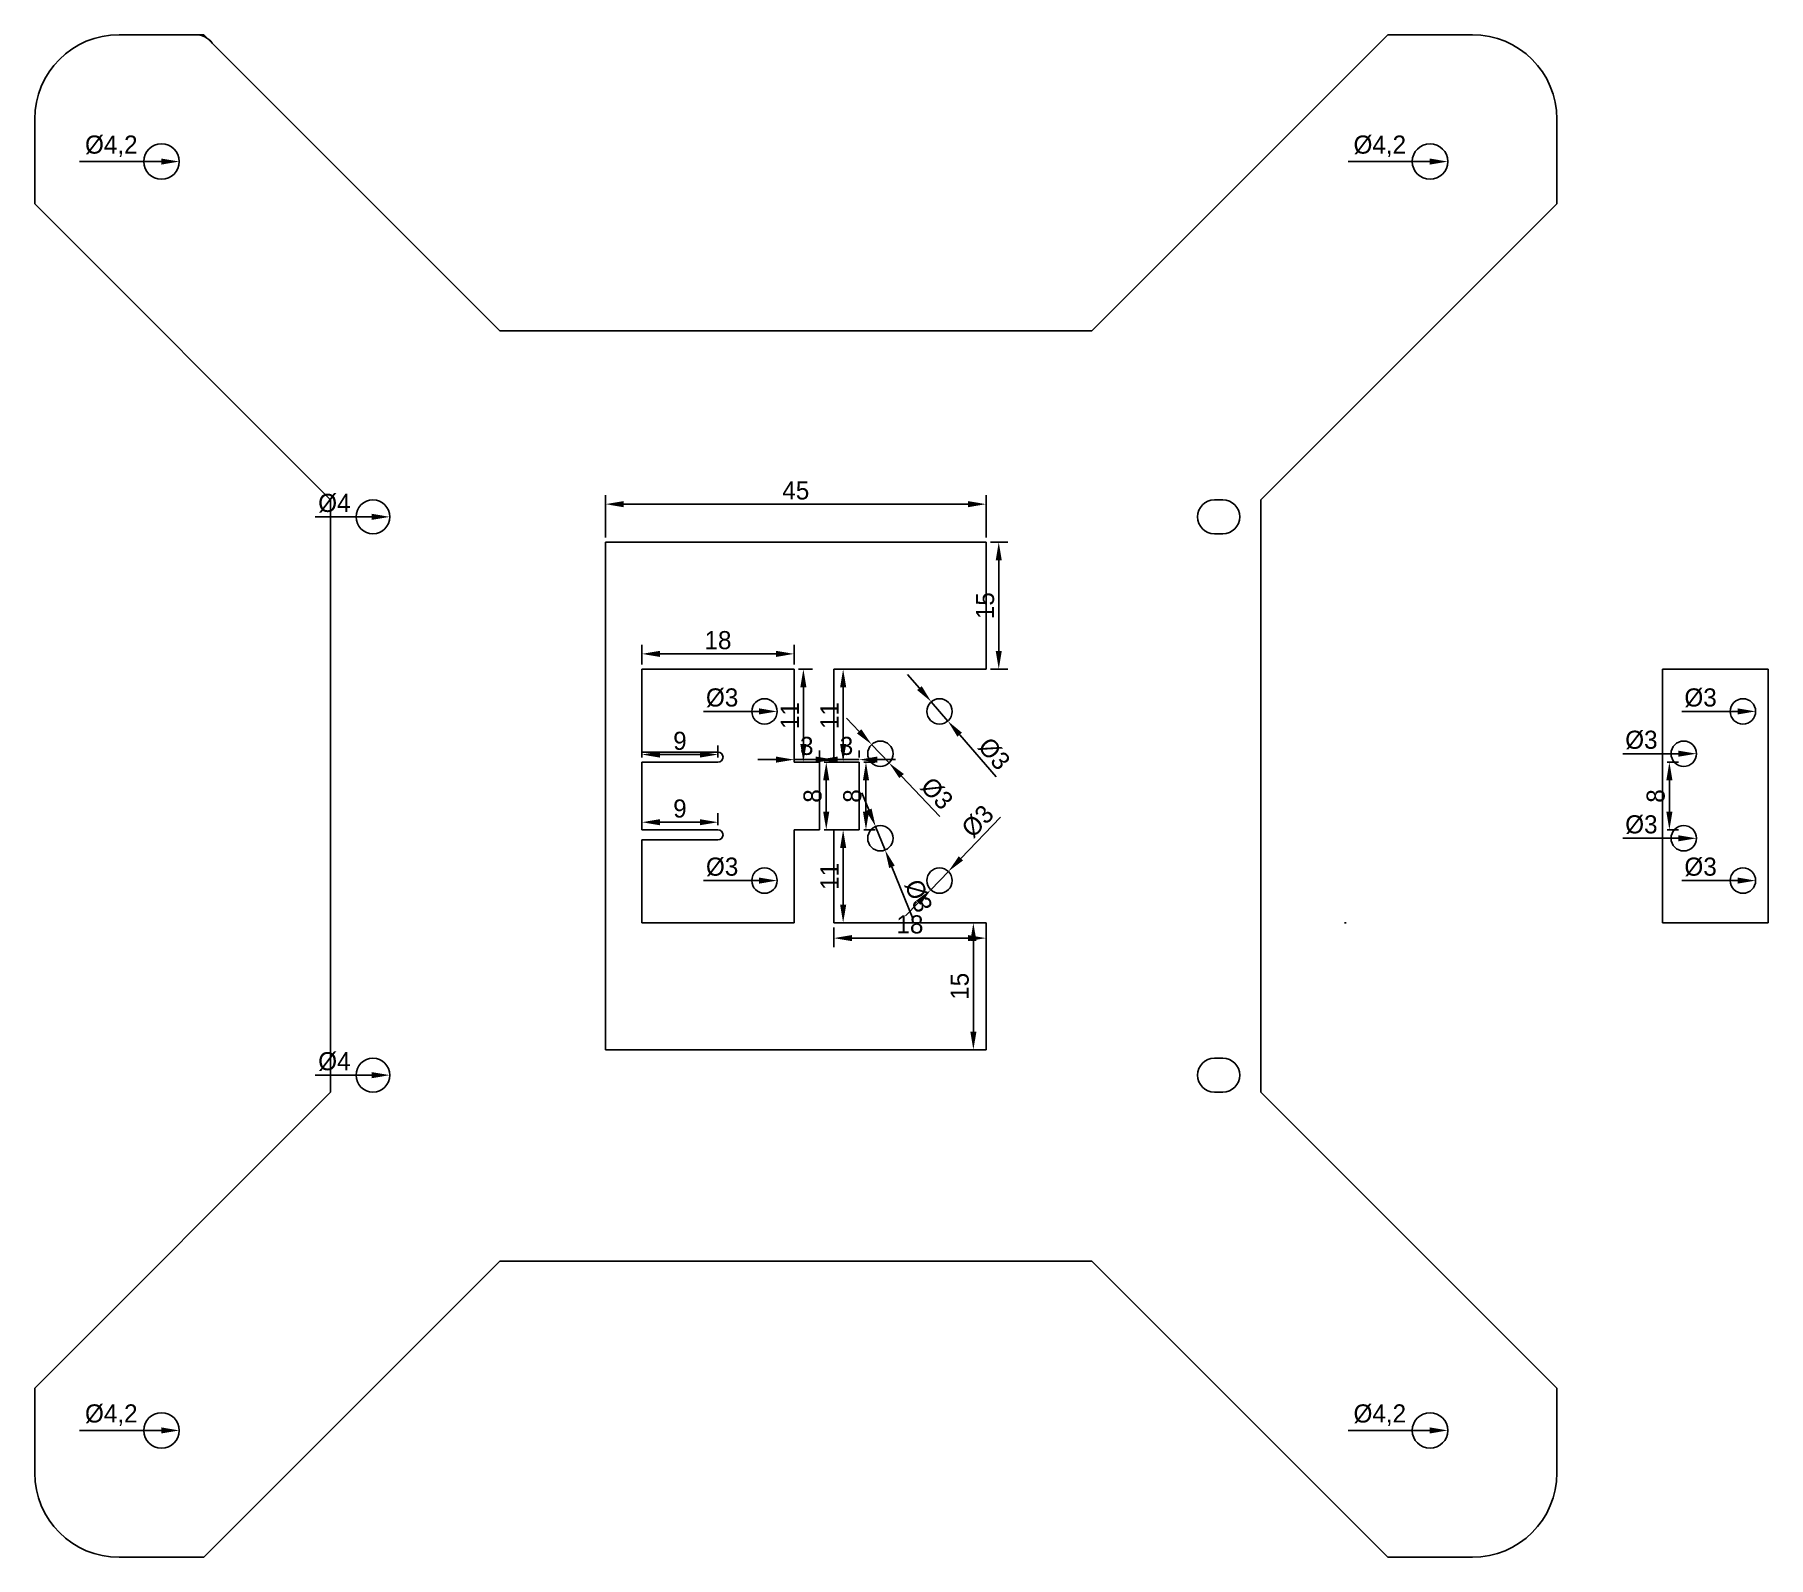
# Model space of a CAD drawing. Header units: millimetres. Extents: x 0 to 205, y 0 to 180.
import ezdxf

# ---------------------------------------------------------------- set-up
doc = ezdxf.new("R2010")
doc.units = ezdxf.units.MM
for name, color, linetype in [('Dimensions', 7, 'Continuous'), ('Sketch plane 01', 7, 'Continuous'), ('Sketch plane 07', 7, 'Continuous')]:
    doc.layers.add(name, color=color, linetype=linetype)
doc.dimstyles.new('ISO-25', dxfattribs={"dimtxt": 2.5, "dimasz": 2.5, "dimexe": 1.25, "dimexo": 0.625, "dimtad": 1, "dimtxsty": 'Standard', "dimcen": 2.5, "dimadec": 0, "dimazin": 0, "dimtfac": 1, "dimtmove": 0, "dimatfit": 3, "dimfxl": 1, "dimarcsym": 0})

# ---------------------------------------------------------------- blocks, each defined once
blk = doc.blocks.new('*D1')
at = {"layer": 'Defpoints', "color": 0}
for p in [(112.5, 124.5), (67.5, 120), (112.5, 120)]:
    blk.add_point(p, dxfattribs=at)
at = {"layer": 'Dimensions', "color": 140, "lineweight": -2}
for p, q in [((67.5, 120.54), (67.5, 125.57)), ((112.5, 120.54), (112.5, 125.57)), ((69.64, 124.5), (110.36, 124.5))]:
    blk.add_line(p, q, dxfattribs=at)
at = {"layer": 'Dimensions', "color": 140}
for points in [[(69.64, 124.86), (69.64, 124.14), (67.5, 124.5)], [(110.36, 124.14), (110.36, 124.86), (112.5, 124.5)]]:
    blk.add_solid(points, dxfattribs=at)
at = {"layer": 'Dimensions', "color": 140, "insert": (90, 126.11), "char_height": 2.143, "attachment_point": 5}
blk.add_mtext('45', dxfattribs=at)
blk = doc.blocks.new('*D2')
at = {"layer": 'Defpoints', "color": 0}
for p in [(192.5, 94), (192.5, 86), (193.3, 86)]:
    blk.add_point(p, dxfattribs=at)
at = {"layer": 'Dimensions', "color": 140, "lineweight": -2}
for p, q in [((193.04, 94), (194.37, 94)), ((193.3, 91.86), (193.3, 88.14)), ((193.04, 86), (194.37, 86))]:
    blk.add_line(p, q, dxfattribs=at)
at = {"layer": 'Dimensions', "color": 140}
for points in [[(193.66, 91.86), (192.94, 91.86), (193.3, 94)], [(192.94, 88.14), (193.66, 88.14), (193.3, 86)]]:
    blk.add_solid(points, dxfattribs=at)
at = {"layer": 'Dimensions', "color": 140, "insert": (191.69, 90), "char_height": 2.14, "attachment_point": 5, "rotation": 90}
blk.add_mtext('8', dxfattribs=at)
blk = doc.blocks.new('*D3')
at = {"layer": 'Defpoints', "color": 0}
for p in [(112.5, 120), (112.5, 105), (114, 105)]:
    blk.add_point(p, dxfattribs=at)
at = {"layer": 'Dimensions', "color": 140, "lineweight": -2}
for p, q in [((113.04, 120), (115.07, 120)), ((114, 117.86), (114, 107.14)), ((113.04, 105), (115.07, 105))]:
    blk.add_line(p, q, dxfattribs=at)
at = {"layer": 'Dimensions', "color": 140}
for points in [[(114.36, 117.86), (113.64, 117.86), (114, 120)], [(113.64, 107.14), (114.36, 107.14), (114, 105)]]:
    blk.add_solid(points, dxfattribs=at)
at = {"layer": 'Dimensions', "color": 140, "insert": (112.39, 112.5), "char_height": 2.143, "attachment_point": 5, "rotation": 90}
blk.add_mtext('15', dxfattribs=at)
blk = doc.blocks.new('*D4')
at = {"layer": 'Defpoints', "color": 0}
for p in [(111, 75), (112.5, 75), (112.5, 60)]:
    blk.add_point(p, dxfattribs=at)
at = {"layer": 'Dimensions', "color": 140, "lineweight": -2}
for p, q in [((111.96, 75), (109.93, 75)), ((111, 62.14), (111, 72.86)), ((111.96, 60), (109.93, 60))]:
    blk.add_line(p, q, dxfattribs=at)
at = {"layer": 'Dimensions', "color": 140}
for points in [[(111.36, 72.86), (110.64, 72.86), (111, 75)], [(110.64, 62.14), (111.36, 62.14), (111, 60)]]:
    blk.add_solid(points, dxfattribs=at)
at = {"layer": 'Dimensions', "color": 140, "insert": (109.39, 67.5), "char_height": 2.143, "attachment_point": 5, "rotation": 90}
blk.add_mtext('15', dxfattribs=at)
blk = doc.blocks.new('*D5')
at = {"layer": 'Defpoints', "color": 0}
for p in [(94.5, 75), (112.5, 75), (94.5, 73.2)]:
    blk.add_point(p, dxfattribs=at)
at = {"layer": 'Dimensions', "color": 140, "lineweight": -2}
for p, q in [((94.5, 74.46), (94.5, 72.13)), ((112.5, 74.46), (112.5, 72.13)), ((110.36, 73.2), (96.64, 73.2))]:
    blk.add_line(p, q, dxfattribs=at)
at = {"layer": 'Dimensions', "color": 140}
for points in [[(96.64, 73.56), (96.64, 72.84), (94.5, 73.2)], [(110.36, 72.84), (110.36, 73.56), (112.5, 73.2)]]:
    blk.add_solid(points, dxfattribs=at)
at = {"layer": 'Dimensions', "color": 140, "insert": (103.5, 74.81), "char_height": 2.143, "attachment_point": 5}
blk.add_mtext('18', dxfattribs=at)
blk = doc.blocks.new('*D6')
at = {"layer": 'Defpoints', "color": 0}
for p in [(94.5, 86), (94.5, 75), (95.6, 75)]:
    blk.add_point(p, dxfattribs=at)
at = {"layer": 'Dimensions', "color": 140, "lineweight": -2}
for p, q in [((95.04, 86), (96.67, 86)), ((95.6, 83.86), (95.6, 77.14)), ((95.04, 75), (96.67, 75))]:
    blk.add_line(p, q, dxfattribs=at)
at = {"layer": 'Dimensions', "color": 140}
for points in [[(95.96, 83.86), (95.24, 83.86), (95.6, 86)], [(95.24, 77.14), (95.96, 77.14), (95.6, 75)]]:
    blk.add_solid(points, dxfattribs=at)
at = {"layer": 'Dimensions', "color": 140, "insert": (93.99, 80.5), "char_height": 2.143, "attachment_point": 5, "rotation": 90}
blk.add_mtext('11', dxfattribs=at)
blk = doc.blocks.new('*D7')
at = {"layer": 'Defpoints', "color": 0}
for p in [(80.8, 94.9), (71.8, 94), (80.8, 94)]:
    blk.add_point(p, dxfattribs=at)
at = {"layer": 'Dimensions', "color": 140, "lineweight": -2}
for p, q in [((71.8, 94.54), (71.8, 95.97)), ((73.94, 94.9), (78.66, 94.9)), ((80.8, 94.54), (80.8, 95.97))]:
    blk.add_line(p, q, dxfattribs=at)
at = {"layer": 'Dimensions', "color": 140}
for points in [[(73.94, 95.26), (73.94, 94.54), (71.8, 94.9)], [(78.66, 94.54), (78.66, 95.26), (80.8, 94.9)]]:
    blk.add_solid(points, dxfattribs=at)
at = {"layer": 'Dimensions', "color": 140, "insert": (76.3, 96.51), "char_height": 2.14, "attachment_point": 5}
blk.add_mtext('9', dxfattribs=at)
blk = doc.blocks.new('*D8')
at = {"layer": 'Defpoints', "color": 0}
for p in [(89.8, 106.8), (71.8, 105), (89.8, 105)]:
    blk.add_point(p, dxfattribs=at)
at = {"layer": 'Dimensions', "color": 140, "lineweight": -2}
for p, q in [((71.8, 105.54), (71.8, 107.87)), ((73.94, 106.8), (87.66, 106.8)), ((89.8, 105.54), (89.8, 107.87))]:
    blk.add_line(p, q, dxfattribs=at)
at = {"layer": 'Dimensions', "color": 140}
for points in [[(73.94, 107.16), (73.94, 106.44), (71.8, 106.8)], [(87.66, 106.44), (87.66, 107.16), (89.8, 106.8)]]:
    blk.add_solid(points, dxfattribs=at)
at = {"layer": 'Dimensions', "color": 140, "insert": (80.8, 108.41), "char_height": 2.143, "attachment_point": 5}
blk.add_mtext('18', dxfattribs=at)
blk = doc.blocks.new('*D9')
at = {"layer": 'Defpoints', "color": 0}
for p in [(89.8, 94), (92.8, 94.3), (92.8, 94)]:
    blk.add_point(p, dxfattribs=at)
at = {"layer": 'Dimensions', "color": 140, "lineweight": -2}
for p, q in [((89.8, 94.54), (89.8, 95.37)), ((92.8, 94.54), (92.8, 95.37)), ((87.66, 94.3), (85.51, 94.3)), ((89.8, 94.3), (92.8, 94.3)), ((94.94, 94.3), (97.09, 94.3))]:
    blk.add_line(p, q, dxfattribs=at)
at = {"layer": 'Dimensions', "color": 140}
for points in [[(87.66, 93.94), (87.66, 94.66), (89.8, 94.3)], [(94.94, 94.66), (94.94, 93.94), (92.8, 94.3)]]:
    blk.add_solid(points, dxfattribs=at)
at = {"layer": 'Dimensions', "color": 140, "insert": (91.3, 95.91), "char_height": 2.14, "attachment_point": 5}
blk.add_mtext('3', dxfattribs=at)
blk = doc.blocks.new('*D10')
at = {"layer": 'Defpoints', "color": 0}
for p in [(89.8, 105), (89.8, 94), (90.9, 94)]:
    blk.add_point(p, dxfattribs=at)
at = {"layer": 'Dimensions', "color": 140, "lineweight": -2}
for p, q in [((90.34, 105), (91.97, 105)), ((90.9, 102.86), (90.9, 96.14)), ((90.34, 94), (91.97, 94))]:
    blk.add_line(p, q, dxfattribs=at)
at = {"layer": 'Dimensions', "color": 140}
for points in [[(91.26, 102.86), (90.54, 102.86), (90.9, 105)], [(90.54, 96.14), (91.26, 96.14), (90.9, 94)]]:
    blk.add_solid(points, dxfattribs=at)
at = {"layer": 'Dimensions', "color": 140, "insert": (89.29, 99.5), "char_height": 2.143, "attachment_point": 5, "rotation": 90}
blk.add_mtext('11', dxfattribs=at)
blk = doc.blocks.new('*D11')
at = {"layer": 'Defpoints', "color": 0}
for p in [(92.8, 94), (92.8, 86), (93.6, 86)]:
    blk.add_point(p, dxfattribs=at)
at = {"layer": 'Dimensions', "color": 140, "lineweight": -2}
for p, q in [((93.34, 94), (94.67, 94)), ((93.6, 91.86), (93.6, 88.14)), ((93.34, 86), (94.67, 86))]:
    blk.add_line(p, q, dxfattribs=at)
at = {"layer": 'Dimensions', "color": 140}
for points in [[(93.96, 91.86), (93.24, 91.86), (93.6, 94)], [(93.24, 88.14), (93.96, 88.14), (93.6, 86)]]:
    blk.add_solid(points, dxfattribs=at)
at = {"layer": 'Dimensions', "color": 140, "insert": (91.99, 90), "char_height": 2.14, "attachment_point": 5, "rotation": 90}
blk.add_mtext('8', dxfattribs=at)
blk = doc.blocks.new('*D12')
at = {"layer": 'Defpoints', "color": 0}
for p in [(94.5, 105), (94.5, 94), (95.6, 94)]:
    blk.add_point(p, dxfattribs=at)
at = {"layer": 'Dimensions', "color": 140, "lineweight": -2}
for p, q in [((95.04, 105), (96.67, 105)), ((95.6, 102.86), (95.6, 96.14)), ((95.04, 94), (96.67, 94))]:
    blk.add_line(p, q, dxfattribs=at)
at = {"layer": 'Dimensions', "color": 140}
for points in [[(95.96, 102.86), (95.24, 102.86), (95.6, 105)], [(95.24, 96.14), (95.96, 96.14), (95.6, 94)]]:
    blk.add_solid(points, dxfattribs=at)
at = {"layer": 'Dimensions', "color": 140, "insert": (93.99, 99.5), "char_height": 2.143, "attachment_point": 5, "rotation": 90}
blk.add_mtext('11', dxfattribs=at)
blk = doc.blocks.new('*D13')
at = {"layer": 'Defpoints', "color": 0}
for p in [(97.5, 94.3), (94.5, 94), (97.5, 94)]:
    blk.add_point(p, dxfattribs=at)
at = {"layer": 'Dimensions', "color": 140, "lineweight": -2}
for p, q in [((94.5, 94.54), (94.5, 95.37)), ((94.5, 94.3), (97.5, 94.3)), ((97.5, 94.54), (97.5, 95.37)), ((99.64, 94.3), (101.79, 94.3)), ((92.36, 94.3), (90.21, 94.3))]:
    blk.add_line(p, q, dxfattribs=at)
at = {"layer": 'Dimensions', "color": 140}
for points in [[(92.36, 93.94), (92.36, 94.66), (94.5, 94.3)], [(99.64, 94.66), (99.64, 93.94), (97.5, 94.3)]]:
    blk.add_solid(points, dxfattribs=at)
at = {"layer": 'Dimensions', "color": 140, "insert": (96, 95.91), "char_height": 2.14, "attachment_point": 5}
blk.add_mtext('3', dxfattribs=at)
blk = doc.blocks.new('*D14')
at = {"layer": 'Defpoints', "color": 0}
for p in [(97.5, 94), (97.5, 86), (98.3, 86)]:
    blk.add_point(p, dxfattribs=at)
at = {"layer": 'Dimensions', "color": 140, "lineweight": -2}
for p, q in [((98.04, 94), (99.37, 94)), ((98.3, 91.86), (98.3, 88.14)), ((98.04, 86), (99.37, 86))]:
    blk.add_line(p, q, dxfattribs=at)
at = {"layer": 'Dimensions', "color": 140}
for points in [[(98.66, 91.86), (97.94, 91.86), (98.3, 94)], [(97.94, 88.14), (98.66, 88.14), (98.3, 86)]]:
    blk.add_solid(points, dxfattribs=at)
at = {"layer": 'Dimensions', "color": 140, "insert": (96.69, 90), "char_height": 2.14, "attachment_point": 5, "rotation": 90}
blk.add_mtext('8', dxfattribs=at)
blk = doc.blocks.new('*D15')
at = {"layer": 'Defpoints', "color": 0}
for p in [(80.8, 86.9), (71.8, 86), (80.8, 86)]:
    blk.add_point(p, dxfattribs=at)
at = {"layer": 'Dimensions', "color": 140, "lineweight": -2}
for p, q in [((71.8, 86.54), (71.8, 87.97)), ((73.94, 86.9), (78.66, 86.9)), ((80.8, 86.54), (80.8, 87.97))]:
    blk.add_line(p, q, dxfattribs=at)
at = {"layer": 'Dimensions', "color": 140}
for points in [[(73.94, 87.26), (73.94, 86.54), (71.8, 86.9)], [(78.66, 86.54), (78.66, 87.26), (80.8, 86.9)]]:
    blk.add_solid(points, dxfattribs=at)
at = {"layer": 'Dimensions', "color": 140, "insert": (76.3, 88.51), "char_height": 2.14, "attachment_point": 5}
blk.add_mtext('9', dxfattribs=at)
blk = doc.blocks.new('*D16')
at = {"layer": 'Defpoints', "color": 0}
for p in [(162.9, 15), (167.1, 15)]:
    blk.add_point(p, dxfattribs=at)
at = {"layer": 'Dimensions', "color": 140, "lineweight": -2}
blk.add_line((164.96, 15), (155.31, 15), dxfattribs=at)
at = {"layer": 'Dimensions', "color": 140}
blk.add_solid([(164.96, 14.64), (164.96, 15.36), (167.1, 15)], dxfattribs=at)
at = {"layer": 'Dimensions', "color": 140, "insert": (159.06, 16.81), "char_height": 2.143, "attachment_point": 5}
blk.add_mtext('%%c4,2', dxfattribs=at)
blk = doc.blocks.new('*D17')
at = {"layer": 'Defpoints', "color": 0}
for p in [(99.44, 86.39), (100.56, 83.61)]:
    blk.add_point(p, dxfattribs=at)
at = {"layer": 'Dimensions', "color": 140, "lineweight": -2}
for p, q in [((98.63, 88.38), (97.82, 90.36)), ((99.44, 86.39), (100.56, 83.61)), ((101.37, 81.62), (103.84, 75.53))]:
    blk.add_line(p, q, dxfattribs=at)
at = {"layer": 'Dimensions', "color": 140}
for points in [[(98.3, 88.24), (98.96, 88.51), (99.44, 86.39)], [(101.7, 81.76), (101.04, 81.49), (100.56, 83.61)]]:
    blk.add_solid(points, dxfattribs=at)
at = {"layer": 'Dimensions', "color": 140, "insert": (104.5, 78.19), "char_height": 2.143, "attachment_point": 5, "rotation": 292.0875}
blk.add_mtext('%%c3', dxfattribs=at)
blk = doc.blocks.new('*D18')
at = {"layer": 'Defpoints', "color": 0}
for p in [(38, 123), (42, 123)]:
    blk.add_point(p, dxfattribs=at)
at = {"layer": 'Dimensions', "color": 140, "lineweight": -2}
blk.add_line((39.86, 123), (33.17, 123), dxfattribs=at)
at = {"layer": 'Dimensions', "color": 140}
blk.add_solid([(39.86, 122.64), (39.86, 123.36), (42, 123)], dxfattribs=at)
at = {"layer": 'Dimensions', "color": 140, "insert": (35.44, 124.61), "char_height": 2.143, "attachment_point": 5}
blk.add_mtext('%%c4', dxfattribs=at)
blk = doc.blocks.new('*D19')
at = {"layer": 'Defpoints', "color": 0}
for p in [(12.9, 15), (17.1, 15)]:
    blk.add_point(p, dxfattribs=at)
at = {"layer": 'Dimensions', "color": 140, "lineweight": -2}
blk.add_line((14.96, 15), (5.31, 15), dxfattribs=at)
at = {"layer": 'Dimensions', "color": 140}
blk.add_solid([(14.96, 14.64), (14.96, 15.36), (17.1, 15)], dxfattribs=at)
at = {"layer": 'Dimensions', "color": 140, "insert": (9.06, 16.81), "char_height": 2.143, "attachment_point": 5}
blk.add_mtext('%%c4,2', dxfattribs=at)
blk = doc.blocks.new('*D20')
at = {"layer": 'Defpoints', "color": 0}
for p in [(200.5, 100), (203.5, 100)]:
    blk.add_point(p, dxfattribs=at)
at = {"layer": 'Dimensions', "color": 140, "lineweight": -2}
blk.add_line((201.36, 100), (194.78, 100), dxfattribs=at)
at = {"layer": 'Dimensions', "color": 140}
blk.add_solid([(201.36, 99.64), (201.36, 100.36), (203.5, 100)], dxfattribs=at)
at = {"layer": 'Dimensions', "color": 140, "insert": (196.99, 101.61), "char_height": 2.143, "attachment_point": 5}
blk.add_mtext('%%c3', dxfattribs=at)
blk = doc.blocks.new('*D21')
at = {"layer": 'Defpoints', "color": 0}
for p in [(38, 57), (42, 57)]:
    blk.add_point(p, dxfattribs=at)
at = {"layer": 'Dimensions', "color": 140, "lineweight": -2}
blk.add_line((39.86, 57), (33.17, 57), dxfattribs=at)
at = {"layer": 'Dimensions', "color": 140}
blk.add_solid([(39.86, 56.64), (39.86, 57.36), (42, 57)], dxfattribs=at)
at = {"layer": 'Dimensions', "color": 140, "insert": (35.44, 58.61), "char_height": 2.143, "attachment_point": 5}
blk.add_mtext('%%c4', dxfattribs=at)
blk = doc.blocks.new('*D22')
at = {"layer": 'Defpoints', "color": 0}
for p in [(98.97, 96.09), (101.03, 93.91)]:
    blk.add_point(p, dxfattribs=at)
at = {"layer": 'Dimensions', "color": 140, "lineweight": -2}
for p, q in [((97.49, 97.64), (96.01, 99.19)), ((98.97, 96.09), (101.03, 93.91)), ((102.51, 92.36), (107.04, 87.59))]:
    blk.add_line(p, q, dxfattribs=at)
at = {"layer": 'Dimensions', "color": 140}
for points in [[(97.23, 97.39), (97.75, 97.89), (98.97, 96.09)], [(102.77, 92.61), (102.25, 92.11), (101.03, 93.91)]]:
    blk.add_solid(points, dxfattribs=at)
at = {"layer": 'Dimensions', "color": 140, "insert": (106.68, 90.3), "char_height": 2.143, "attachment_point": 5, "rotation": 313.5332}
blk.add_mtext('%%c3', dxfattribs=at)
blk = doc.blocks.new('*D23')
at = {"layer": 'Defpoints', "color": 0}
for p in [(84.8, 80), (87.8, 80)]:
    blk.add_point(p, dxfattribs=at)
at = {"layer": 'Dimensions', "color": 140, "lineweight": -2}
blk.add_line((85.66, 80), (79.08, 80), dxfattribs=at)
at = {"layer": 'Dimensions', "color": 140}
blk.add_solid([(85.66, 79.64), (85.66, 80.36), (87.8, 80)], dxfattribs=at)
at = {"layer": 'Dimensions', "color": 140, "insert": (81.29, 81.61), "char_height": 2.143, "attachment_point": 5}
blk.add_mtext('%%c3', dxfattribs=at)
blk = doc.blocks.new('*D24')
at = {"layer": 'Defpoints', "color": 0}
for p in [(193.5, 85), (196.5, 85)]:
    blk.add_point(p, dxfattribs=at)
at = {"layer": 'Dimensions', "color": 140, "lineweight": -2}
blk.add_line((194.36, 85), (187.78, 85), dxfattribs=at)
at = {"layer": 'Dimensions', "color": 140}
blk.add_solid([(194.36, 84.64), (194.36, 85.36), (196.5, 85)], dxfattribs=at)
at = {"layer": 'Dimensions', "color": 140, "insert": (189.99, 86.61), "char_height": 2.143, "attachment_point": 5}
blk.add_mtext('%%c3', dxfattribs=at)
blk = doc.blocks.new('*D25')
at = {"layer": 'Defpoints', "color": 0}
for p in [(106.02, 101.14), (107.98, 98.86)]:
    blk.add_point(p, dxfattribs=at)
at = {"layer": 'Dimensions', "color": 140, "lineweight": -2}
for p, q in [((104.62, 102.76), (103.22, 104.38)), ((106.02, 101.14), (107.98, 98.86)), ((109.38, 97.24), (113.68, 92.26))]:
    blk.add_line(p, q, dxfattribs=at)
at = {"layer": 'Dimensions', "color": 140}
for points in [[(104.35, 102.52), (104.89, 102.99), (106.02, 101.14)], [(109.65, 97.48), (109.11, 97.01), (107.98, 98.86)]]:
    blk.add_solid(points, dxfattribs=at)
at = {"layer": 'Dimensions', "color": 140, "insert": (113.45, 94.99), "char_height": 2.143, "attachment_point": 5, "rotation": 310.7978}
blk.add_mtext('%%c3', dxfattribs=at)
blk = doc.blocks.new('*D26')
at = {"layer": 'Defpoints', "color": 0}
for p in [(108.04, 81.08), (105.96, 78.92)]:
    blk.add_point(p, dxfattribs=at)
at = {"layer": 'Dimensions', "color": 140, "lineweight": -2}
for p, q in [((109.52, 82.63), (114.21, 87.5)), ((105.96, 78.92), (108.04, 81.08)), ((104.48, 77.37), (102.99, 75.83))]:
    blk.add_line(p, q, dxfattribs=at)
at = {"layer": 'Dimensions', "color": 140}
for points in [[(109.27, 82.87), (109.78, 82.38), (108.04, 81.08)], [(104.73, 77.13), (104.22, 77.62), (105.96, 78.92)]]:
    blk.add_solid(points, dxfattribs=at)
at = {"layer": 'Dimensions', "color": 140, "insert": (111.51, 87.01), "char_height": 2.143, "attachment_point": 5, "rotation": 46.1439}
blk.add_mtext('%%c3', dxfattribs=at)
blk = doc.blocks.new('*D27')
at = {"layer": 'Defpoints', "color": 0}
for p in [(193.5, 95), (196.5, 95)]:
    blk.add_point(p, dxfattribs=at)
at = {"layer": 'Dimensions', "color": 140, "lineweight": -2}
blk.add_line((194.36, 95), (187.78, 95), dxfattribs=at)
at = {"layer": 'Dimensions', "color": 140}
blk.add_solid([(194.36, 94.64), (194.36, 95.36), (196.5, 95)], dxfattribs=at)
at = {"layer": 'Dimensions', "color": 140, "insert": (189.99, 96.61), "char_height": 2.143, "attachment_point": 5}
blk.add_mtext('%%c3', dxfattribs=at)
blk = doc.blocks.new('*D28')
at = {"layer": 'Defpoints', "color": 0}
for p in [(162.9, 165), (167.1, 165)]:
    blk.add_point(p, dxfattribs=at)
at = {"layer": 'Dimensions', "color": 140, "lineweight": -2}
blk.add_line((164.96, 165), (155.31, 165), dxfattribs=at)
at = {"layer": 'Dimensions', "color": 140}
blk.add_solid([(164.96, 164.64), (164.96, 165.36), (167.1, 165)], dxfattribs=at)
at = {"layer": 'Dimensions', "color": 140, "insert": (159.06, 166.81), "char_height": 2.143, "attachment_point": 5}
blk.add_mtext('%%c4,2', dxfattribs=at)
blk = doc.blocks.new('*D29')
at = {"layer": 'Defpoints', "color": 0}
for p in [(200.5, 80), (203.5, 80)]:
    blk.add_point(p, dxfattribs=at)
at = {"layer": 'Dimensions', "color": 140, "lineweight": -2}
blk.add_line((201.36, 80), (194.78, 80), dxfattribs=at)
at = {"layer": 'Dimensions', "color": 140}
blk.add_solid([(201.36, 79.64), (201.36, 80.36), (203.5, 80)], dxfattribs=at)
at = {"layer": 'Dimensions', "color": 140, "insert": (196.99, 81.61), "char_height": 2.143, "attachment_point": 5}
blk.add_mtext('%%c3', dxfattribs=at)
blk = doc.blocks.new('*D30')
at = {"layer": 'Defpoints', "color": 0}
for p in [(12.9, 165), (17.1, 165)]:
    blk.add_point(p, dxfattribs=at)
at = {"layer": 'Dimensions', "color": 140, "lineweight": -2}
blk.add_line((14.96, 165), (5.31, 165), dxfattribs=at)
at = {"layer": 'Dimensions', "color": 140}
blk.add_solid([(14.96, 164.64), (14.96, 165.36), (17.1, 165)], dxfattribs=at)
at = {"layer": 'Dimensions', "color": 140, "insert": (9.06, 166.81), "char_height": 2.143, "attachment_point": 5}
blk.add_mtext('%%c4,2', dxfattribs=at)
blk = doc.blocks.new('*D31')
at = {"layer": 'Defpoints', "color": 0}
for p in [(84.8, 100), (87.8, 100)]:
    blk.add_point(p, dxfattribs=at)
at = {"layer": 'Dimensions', "color": 140, "lineweight": -2}
blk.add_line((85.66, 100), (79.08, 100), dxfattribs=at)
at = {"layer": 'Dimensions', "color": 140}
blk.add_solid([(85.66, 99.64), (85.66, 100.36), (87.8, 100)], dxfattribs=at)
at = {"layer": 'Dimensions', "color": 140, "insert": (81.29, 101.61), "char_height": 2.143, "attachment_point": 5}
blk.add_mtext('%%c3', dxfattribs=at)

msp = doc.modelspace()

# ---------------------------------------------------------------- linework, layer by layer
at = {"layer": 'Sketch plane 01'}
for p, q in [((20, 180), (10, 180)), ((55, 145), (20, 180)), ((125, 145), (160, 180)), ((170, 180), (160, 180)), ((0, 160), (0, 170)), ((180, 160), (180, 170)), ((35, 125), (0, 160)), ((145, 125), (180, 160)), ((125, 145), (55, 145)), ((35, 55), (35, 125)), ((140.5, 125), (139.5, 125)), ((140, 125), (140.5, 125)), ((145, 55), (145, 125)), ((140.5, 121), (139.5, 121)), ((140, 121), (140.5, 121)), ((67.5, 120), (112.5, 120)), ((67.5, 60), (67.5, 120)), ((112.5, 120), (112.5, 105)), ((71.8, 105), (71.8, 95.2)), ((71.8, 105), (89.8, 105)), ((89.8, 105), (89.8, 94)), ((89.8, 105), (89.8, 94)), ((94.5, 105), (112.5, 105)), ((94.5, 105), (94.5, 94)), ((192.5, 105), (205, 105)), ((192.5, 75), (192.5, 105)), ((205, 105), (205, 75)), ((80.8, 95.2), (71.8, 95.2)), ((71.8, 94), (80.8, 94)), ((71.8, 94), (71.8, 86)), ((80.8, 94), (71.8, 94)), ((92.8, 94), (89.8, 94)), ((89.8, 94), (92.8, 94)), ((92.8, 94), (92.8, 86)), ((94.5, 94), (97.5, 94)), ((97.5, 94), (97.5, 86)), ((192.5, 94), (192.5, 75)), ((192.5, 94), (192.5, 86)), ((71.8, 86), (80.8, 86)), ((80.8, 86), (71.8, 86)), ((80.8, 84.8), (71.8, 84.8)), ((71.8, 84.8), (71.8, 75)), ((92.8, 86), (89.8, 86)), ((92.8, 86), (89.8, 86)), ((89.8, 86), (89.8, 75)), ((94.5, 86), (94.5, 75)), ((97.5, 86), (94.5, 86)), ((89.8, 75), (71.8, 75)), ((112.5, 75), (94.5, 75)), ((112.5, 60), (112.5, 75)), ((205, 75), (192.5, 75)), ((112.5, 60), (67.5, 60)), ((140.5, 59), (139.5, 59)), ((140, 59), (140.5, 59)), ((0, 20), (35, 55)), ((140.5, 55), (139.5, 55)), ((140, 55), (140.5, 55)), ((145, 55), (180, 20)), ((20, 0), (55, 35)), ((55, 35), (125, 35)), ((125, 35), (160, 0)), ((0, 10), (0, 20)), ((180, 10), (180, 20)), ((10, 0), (20, 0)), ((160, 0), (170, 0))]:
    msp.add_line(p, q, dxfattribs=at)
for centre, radius in [((15, 165), 2.1), ((165, 165), 2.1), ((40, 123), 2), ((86.3, 100), 1.5), ((107, 100), 1.5), ((202, 100), 1.5), ((100, 95), 1.5), ((195, 95), 1.5), ((100, 85), 1.5), ((195, 85), 1.5), ((86.3, 80), 1.5), ((107, 80), 1.5), ((202, 80), 1.5), ((40, 57), 2), ((15, 15), 2.1), ((165, 15), 2.1)]:
    msp.add_circle(centre, radius, dxfattribs=at)
for centre, radius, start, end in [((10, 170), 10, 90, 180), ((19, 177.5), 2.5, 36.869898, 90), ((170, 170), 10, 0, 90), ((139.5, 123), 2, 90, 270), ((140.5, 123), 2, 270, 90), ((80.8, 94.6), 0.6, 270, 90), ((80.8, 85.4), 0.6, 270, 90), ((139.5, 57), 2, 90, 270), ((140.5, 57), 2, 270, 90), ((10, 10), 10, 180, 270), ((170, 10), 10, 270, 0)]:
    msp.add_arc(centre, radius, start, end, dxfattribs=at)
at = {"layer": 'Sketch plane 07', "extrusion": (0, -1, 0)}
for p, q in [((154.9445, 75, 6.2586), (154.8777, 75, 6.2626)), ((154.8777, 75, 6.2626), (155.0795, 75, 5.6919))]:
    msp.add_line(p, q, dxfattribs=at)

# ---------------------------------------------------------------- dimensions: what is measured, and where the dimension line sits
at = {"layer": 'Dimensions'}
for p1, p2, picture, middle in [((12.9, 165), (17.1, 165), '*D30', (9.0643, 165)), ((162.9, 165), (167.1, 165), '*D28', (159.0643, 165)), ((38, 123), (42, 123), '*D18', (35.4439, 123)), ((84.8, 100), (87.8, 100), '*D31', (81.2949, 100)), ((106.0199, 101.1355), (107.9801, 98.8645), '*D25', (112.2305, 93.94)), ((200.5, 100), (203.5, 100), '*D20', (196.9949, 100)), ((98.9668, 96.0875), (101.0332, 93.9125), '*D22', (105.5137, 89.1965)), ((193.5, 95), (196.5, 95), '*D27', (189.9949, 95)), ((99.436, 86.3899), (100.564, 83.6101), '*D17', (103.0101, 77.5824)), ((105.9607, 78.9184), (108.0393, 81.0816), '*D26', (112.6698, 85.9009)), ((193.5, 85), (196.5, 85), '*D24', (189.9949, 85)), ((84.8, 80), (87.8, 80), '*D23', (81.2949, 80)), ((200.5, 80), (203.5, 80), '*D29', (196.9949, 80)), ((38, 57), (42, 57), '*D21', (35.4439, 57)), ((12.9, 15), (17.1, 15), '*D19', (9.0643, 15)), ((162.9, 15), (167.1, 15), '*D16', (159.0643, 15))]:
    dim = msp.add_diameter_dim_2p(p1=p1, p2=p2, dimstyle='ISO-25', override={"dimscale": 0.857143, "dimdec": 3, "dimzin": 8, "dimlunit": 2, "dimclrd": 140, "dimclre": 140, "dimclrt": 140}, dxfattribs=at)
    dim.commit()
    dim.dimension.update_dxf_attribs({"geometry": picture, "text_midpoint": middle, "dimtype": 163})
for base, p1, p2, angle, picture, middle in [((112.5, 124.5), (67.5, 120), (112.5, 120), 0, '*D1', (90, 124.5)), ((114, 105), (112.5, 120), (112.5, 105), 270, '*D3', (114, 112.5)), ((89.8, 106.8), (71.8, 105), (89.8, 105), 0, '*D8', (80.8, 106.8)), ((90.9, 94), (89.8, 105), (89.8, 94), 270, '*D10', (90.9, 99.5)), ((95.6, 94), (94.5, 105), (94.5, 94), 270, '*D12', (95.6, 99.5)), ((80.8, 94.9), (71.8, 94), (80.8, 94), 0, '*D7', (76.3, 94.9)), ((92.8, 94.3), (89.8, 94), (92.8, 94), 0, '*D9', (91.3, 94.3)), ((97.5, 94.3), (94.5, 94), (97.5, 94), 0, '*D13', (96, 94.3)), ((93.6, 86), (92.8, 94), (92.8, 86), 270, '*D11', (93.6, 90)), ((98.3, 86), (97.5, 94), (97.5, 86), 270, '*D14', (98.3, 90)), ((193.3, 86), (192.5, 94), (192.5, 86), 270, '*D2', (193.3, 90)), ((80.8, 86.9), (71.8, 86), (80.8, 86), 0, '*D15', (76.3, 86.9)), ((95.6, 75), (94.5, 86), (94.5, 75), 270, '*D6', (95.6, 80.5)), ((94.5, 73.2), (112.5, 75), (94.5, 75), 180, '*D5', (103.5, 73.2)), ((111, 75), (112.5, 60), (112.5, 75), 90, '*D4', (111, 67.5))]:
    dim = msp.add_linear_dim(base=base, p1=p1, p2=p2, angle=angle, dimstyle='ISO-25', override={"dimscale": 0.857143, "dimdec": 3, "dimzin": 8, "dimlunit": 2, "dimclrd": 140, "dimclre": 140, "dimclrt": 140}, dxfattribs=at)
    dim.commit()
    dim.dimension.update_dxf_attribs({"geometry": picture, "text_midpoint": middle, "dimtype": 161})

doc.saveas('drawing.dxf')
